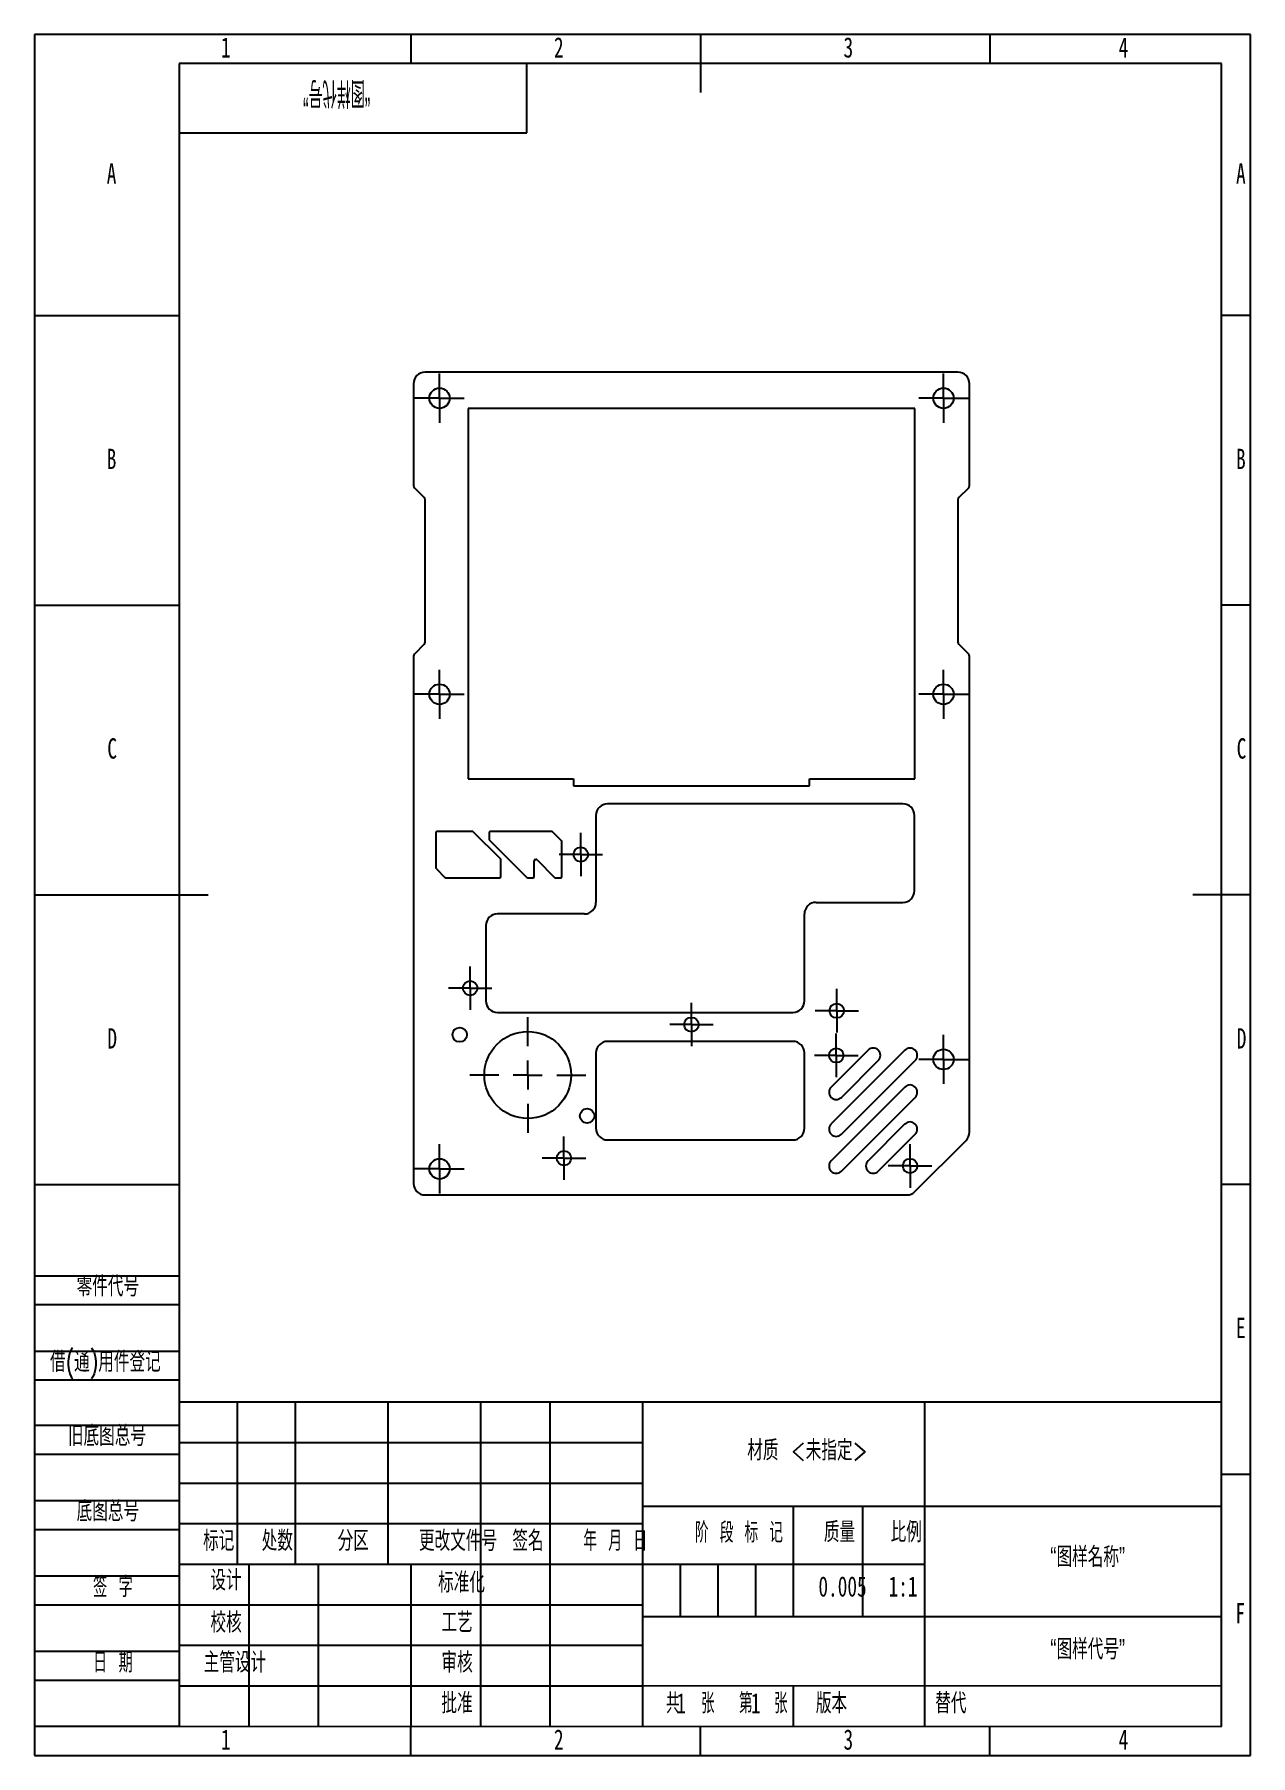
# Model space of a CAD drawing. Header units: millimetres. Extents: x 0 to 210, y 0 to 297.
import ezdxf

# ---------------------------------------------------------------- set-up
doc = ezdxf.new("R2010")
doc.units = ezdxf.units.MM
doc.layers.add('图框', color=7, linetype='Continuous')
doc.layers.add('尺寸', color=7, linetype='Continuous')
doc.styles.add('SLDTEXTSTYLE0', font='TXT', dxfattribs={"width": 0.7, "bigfont": 'bigfont'})
doc.styles.add('SLDTEXTSTYLE1', font='TXT', dxfattribs={"width": 0.62, "bigfont": 'bigfont'})
doc.styles.add('SLDTEXTSTYLE2', font='TXT', dxfattribs={"width": 0.614286, "bigfont": 'bigfont'})
doc.styles.add('SLDTEXTSTYLE3', font='TXT', dxfattribs={"width": 0.6, "bigfont": 'bigfont'})
doc.styles.add('SLDTEXTSTYLE4', font='TXT', dxfattribs={"width": 0.633333, "bigfont": 'bigfont'})
doc.styles.add('SLDTEXTSTYLE5', font='TXT', dxfattribs={"width": 0.7})
doc.styles.add('SLDTEXTSTYLE6', font='TXT', dxfattribs={"width": 0.49, "bigfont": 'bigfont'})

# ---------------------------------------------------------------- blocks, each defined once
blk = doc.blocks.new('SW_CENTERMARKSYMBOL_0')
at = {"layer": '尺寸', "color": 0}
for p, q in [((0, 2.5), (0, 3.75)), ((-2.5, 0), (-3.75, 0)), ((0, 0), (-2.5, 0)), ((0, 0), (0, 2.5)), ((0, 0), (0, -2.5)), ((0, 0), (2.5, 0)), ((2.5, 0), (3.75, 0)), ((0, -2.5), (0, -3.75))]:
    blk.add_line(p, q, dxfattribs=at)
blk = doc.blocks.new('SW_CENTERMARKSYMBOL_1')
at = {"layer": '尺寸', "color": 0}
for p, q in [((0, 2.5), (0, 3.75)), ((-2.5, 0), (-3.75, 0)), ((0, 0), (-2.5, 0)), ((0, 0), (0, 2.5)), ((0, 0), (0, -2.5)), ((0, 0), (2.5, 0)), ((2.5, 0), (3.75, 0)), ((0, -2.5), (0, -3.75))]:
    blk.add_line(p, q, dxfattribs=at)
blk = doc.blocks.new('SW_CENTERMARKSYMBOL_2')
at = {"layer": '尺寸', "color": 0}
for p, q in [((0, 2.5), (0, 3.75)), ((-2.5, 0), (-3.75, 0)), ((0, 0), (-2.5, 0)), ((0, 0), (0, 2.5)), ((0, 0), (0, -2.5)), ((0, 0), (2.5, 0)), ((2.5, 0), (3.75, 0)), ((0, -2.5), (0, -3.75))]:
    blk.add_line(p, q, dxfattribs=at)
blk = doc.blocks.new('SW_CENTERMARKSYMBOL_3')
at = {"layer": '尺寸', "color": 0}
for p, q in [((0, 2.5), (0, 3.75)), ((-2.5, 0), (-3.75, 0)), ((0, 0), (-2.5, 0)), ((0, 0), (0, 2.5)), ((0, 0), (0, -2.5)), ((0, 0), (2.5, 0)), ((2.5, 0), (3.75, 0)), ((0, -2.5), (0, -3.75))]:
    blk.add_line(p, q, dxfattribs=at)
blk = doc.blocks.new('SW_CENTERMARKSYMBOL_4')
at = {"layer": '尺寸', "color": 0}
for p, q in [((0, 2.5), (0, 3.75)), ((-2.5, 0), (-3.75, 0)), ((0, 0), (-2.5, 0)), ((0, 0), (0, 2.5)), ((0, 0), (0, -2.5)), ((0, 0), (2.5, 0)), ((2.5, 0), (3.75, 0)), ((0, -2.5), (0, -3.75))]:
    blk.add_line(p, q, dxfattribs=at)
blk = doc.blocks.new('SW_CENTERMARKSYMBOL_5')
at = {"layer": '尺寸', "color": 0}
for p, q in [((0, 5), (0, 10)), ((-5, 0), (-10, 0)), ((0, 0), (-2.5, 0)), ((0, 0), (0, 2.5)), ((0, 0), (0, -2.5)), ((0, 0), (2.5, 0)), ((5, 0), (10, 0)), ((0, -5), (0, -10))]:
    blk.add_line(p, q, dxfattribs=at)
blk = doc.blocks.new('SW_CENTERMARKSYMBOL_6')
at = {"layer": '尺寸', "color": 0}
for p, q in [((0, 2.5), (0, 3.75)), ((-2.5, 0), (-3.75, 0)), ((0, 0), (-2.5, 0)), ((0, 0), (0, 2.5)), ((0, 0), (0, -2.5)), ((0, 0), (2.5, 0)), ((2.5, 0), (3.75, 0)), ((0, -2.5), (0, -3.75))]:
    blk.add_line(p, q, dxfattribs=at)
blk = doc.blocks.new('SW_CENTERMARKSYMBOL_7')
at = {"layer": '尺寸', "color": 0}
for p, q in [((0, 2.5), (0, 3.75)), ((-2.5, 0), (-3.75, 0)), ((0, 0), (-2.5, 0)), ((0, 0), (0, 2.5)), ((0, 0), (0, -2.5)), ((0, 0), (2.5, 0)), ((2.5, 0), (3.75, 0)), ((0, -2.5), (0, -3.75))]:
    blk.add_line(p, q, dxfattribs=at)
blk = doc.blocks.new('SW_CENTERMARKSYMBOL_8')
at = {"layer": '尺寸', "color": 0}
for p, q in [((0, 2.5), (0, 4.25)), ((-2.5, 0), (-4.25, 0)), ((0, 0), (-2.5, 0)), ((0, 0), (0, 2.5)), ((0, 0), (0, -2.5)), ((0, 0), (2.5, 0)), ((2.5, 0), (4.25, 0)), ((0, -2.5), (0, -4.25))]:
    blk.add_line(p, q, dxfattribs=at)
blk = doc.blocks.new('SW_CENTERMARKSYMBOL_9')
at = {"layer": '尺寸', "color": 0}
for p, q in [((0, 2.5), (0, 4.25)), ((-2.5, 0), (-4.25, 0)), ((0, 0), (-2.5, 0)), ((0, 0), (0, 2.5)), ((0, 0), (0, -2.5)), ((0, 0), (2.5, 0)), ((2.5, 0), (4.25, 0)), ((0, -2.5), (0, -4.25))]:
    blk.add_line(p, q, dxfattribs=at)
blk = doc.blocks.new('SW_CENTERMARKSYMBOL_10')
at = {"layer": '尺寸', "color": 0}
for p, q in [((0, 2.5), (0, 4.25)), ((-2.5, 0), (-4.25, 0)), ((0, 0), (-2.5, 0)), ((0, 0), (0, 2.5)), ((0, 0), (0, -2.5)), ((0, 0), (2.5, 0)), ((2.5, 0), (4.25, 0)), ((0, -2.5), (0, -4.25))]:
    blk.add_line(p, q, dxfattribs=at)
blk = doc.blocks.new('SW_CENTERMARKSYMBOL_11')
at = {"layer": '尺寸', "color": 0}
for p, q in [((0, 2.5), (0, 4.25)), ((-2.5, 0), (-4.25, 0)), ((0, 0), (-2.5, 0)), ((0, 0), (0, 2.5)), ((0, 0), (0, -2.5)), ((0, 0), (2.5, 0)), ((2.5, 0), (4.25, 0)), ((0, -2.5), (0, -4.25))]:
    blk.add_line(p, q, dxfattribs=at)
blk = doc.blocks.new('SW_CENTERMARKSYMBOL_12')
at = {"layer": '尺寸', "color": 0}
for p, q in [((0, 2.5), (0, 4.25)), ((-2.5, 0), (-4.25, 0)), ((0, 0), (-2.5, 0)), ((0, 0), (0, 2.5)), ((0, 0), (0, -2.5)), ((0, 0), (2.5, 0)), ((2.5, 0), (4.25, 0)), ((0, -2.5), (0, -4.25))]:
    blk.add_line(p, q, dxfattribs=at)
blk = doc.blocks.new('SW_CENTERMARKSYMBOL_13')
at = {"layer": '尺寸', "color": 0}
for p, q in [((0, 2.5), (0, 4.25)), ((-2.5, 0), (-4.25, 0)), ((0, 0), (-2.5, 0)), ((0, 0), (0, 2.5)), ((0, 0), (0, -2.5)), ((0, 0), (2.5, 0)), ((2.5, 0), (4.25, 0)), ((0, -2.5), (0, -4.25))]:
    blk.add_line(p, q, dxfattribs=at)

msp = doc.modelspace()

# ---------------------------------------------------------------- linework, layer by layer
at = {"color": 7, "linetype": 'Continuous', "lineweight": 25}
for p, q in [((159.46, 238.72), (67.46, 238.72)), ((65.46, 236.72), (65.46, 219.13)), ((161.46, 219.13), (161.46, 236.72)), ((152.01, 232.42), (74.91, 232.42)), ((74.91, 232.42), (74.91, 168.52)), ((152.01, 168.52), (152.01, 232.42)), ((65.61, 218.77), (67.32, 217.07)), ((159.61, 217.07), (161.32, 218.77)), ((67.46, 192.13), (67.46, 216.71)), ((159.46, 216.71), (159.46, 192.13)), ((67.32, 191.77), (65.61, 190.07)), ((161.32, 190.07), (159.61, 191.77)), ((65.46, 189.71), (65.46, 98.72)), ((161.46, 107.55), (161.46, 189.71)), ((74.91, 168.52), (93.11, 168.52)), ((93.11, 168.52), (93.11, 167.32)), ((93.11, 167.32), (133.81, 167.32)), ((133.81, 167.32), (133.81, 168.52)), ((133.81, 168.52), (152.01, 168.52)), ((149.96, 164.22), (98.96, 164.22)), ((96.96, 162.22), (96.96, 147.22)), ((151.96, 149.22), (151.96, 162.22)), ((69.34, 159.27), (69.34, 153.16)), ((75.64, 159.47), (69.54, 159.47)), ((80.47, 154.72), (75.78, 159.41)), ((78.53, 159.27), (78.53, 158.11)), ((78.59, 157.97), (85.03, 151.53)), ((89.31, 159.47), (78.73, 159.47)), ((91.03, 157.83), (89.45, 159.41)), ((91.09, 151.67), (91.09, 157.69)), ((80.53, 151.67), (80.53, 154.58)), ((86.52, 154.6), (86.65, 154.6)), ((86.79, 154.54), (89.8, 151.53)), ((69.4, 153.02), (70.89, 151.53)), ((86.32, 151.67), (86.32, 154.4)), ((71.03, 151.47), (80.33, 151.47)), ((85.17, 151.47), (86.12, 151.47)), ((89.94, 151.47), (90.89, 151.47)), ((134.96, 147.22), (149.96, 147.22)), ((77.96, 143.22), (77.96, 130.22)), ((94.96, 145.22), (79.96, 145.22)), ((132.96, 130.22), (132.96, 145.22)), ((79.96, 128.22), (130.96, 128.22)), ((130.96, 123.22), (98.96, 123.22)), ((96.96, 121.22), (96.96, 108.22)), ((132.96, 108.22), (132.96, 121.22)), ((150.31, 121.7), (137.58, 108.97)), ((143.94, 121.7), (137.58, 115.33)), ((139.35, 107.2), (152.07, 119.93)), ((139.35, 113.56), (145.71, 119.93)), ((150.31, 115.33), (137.58, 102.6)), ((139.35, 100.84), (152.07, 113.56)), ((150.31, 108.97), (143.94, 102.6)), ((145.71, 100.84), (152.07, 107.2)), ((98.96, 106.22), (130.96, 106.22)), ((152.05, 97.31), (160.88, 106.14)), ((67.46, 96.72), (150.63, 96.72))]:
    msp.add_line(p, q, dxfattribs=at)
for centre, radius in [((69.96, 234.22), 1.75), ((156.96, 234.22), 1.75), ((69.96, 183.12), 1.75), ((156.96, 183.12), 1.75), ((94.34, 155.47), 1.25), ((75.24, 132.42), 1.25), ((138.54, 128.52), 1.25), ((73.44, 124.37), 1.25), ((85.19, 117.42), 7.5), ((113.44, 126.12), 1.25), ((138.46, 120.81), 1.25), ((156.96, 120.12), 1.75), ((95.44, 110.37), 1.25), ((91.44, 103.07), 1.25), ((69.96, 101.22), 1.75), ((151.19, 101.72), 1.25)]:
    msp.add_circle(centre, radius, dxfattribs=at)
for centre, radius, start, end in [((67.46, 236.72), 2, 90, 180), ((159.46, 236.72), 2, 0, 90), ((65.96, 219.13), 0.5, 180, 225), ((66.96, 216.71), 0.5, 0, 45), ((159.96, 216.71), 0.5, 135, 180), ((160.96, 219.13), 0.5, 315, 0), ((66.96, 192.13), 0.5, 315, 0), ((159.96, 192.13), 0.5, 180, 225), ((65.96, 189.71), 0.5, 135, 180), ((160.96, 189.71), 0.5, 0, 45), ((98.96, 162.22), 2, 90, 180), ((149.96, 162.22), 2, 0, 90), ((69.54, 159.27), 0.2, 90, 180), ((75.64, 159.27), 0.2, 45, 90), ((78.73, 159.27), 0.2, 90, 180), ((78.73, 158.11), 0.2, 180, 225), ((89.31, 159.27), 0.2, 45, 90), ((90.89, 157.69), 0.2, 0, 45), ((80.33, 154.58), 0.2, 0, 45), ((86.52, 154.4), 0.2, 90, 180), ((86.65, 154.4), 0.2, 45, 90), ((69.54, 153.16), 0.2, 180, 225), ((71.03, 151.67), 0.2, 225, 270), ((80.33, 151.67), 0.2, 270, 0), ((85.17, 151.67), 0.2, 225, 270), ((86.12, 151.67), 0.2, 270, 0), ((89.94, 151.67), 0.2, 225, 270), ((90.89, 151.67), 0.2, 270, 0), ((149.96, 149.22), 2, 270, 0), ((94.96, 147.22), 2, 270, 0), ((134.96, 145.22), 2, 90, 180), ((79.96, 143.22), 2, 90, 180), ((79.96, 130.22), 2, 180, 270), ((130.96, 130.22), 2, 270, 0), ((98.96, 121.22), 2, 90, 180), ((130.96, 121.22), 2, 0, 90), ((144.83, 120.81), 1.25, 315, 135), ((151.19, 120.81), 1.25, 315, 135), ((138.46, 114.45), 1.25, 135, 315), ((151.19, 114.45), 1.25, 315, 135), ((98.96, 108.22), 2, 180, 270), ((130.96, 108.22), 2, 270, 0), ((138.46, 108.08), 1.25, 135, 315), ((151.19, 108.08), 1.25, 315, 135), ((159.46, 107.55), 2, 315, 0), ((138.46, 101.72), 1.25, 135, 315), ((144.83, 101.72), 1.25, 135, 315), ((67.46, 98.72), 2, 180, 270), ((150.63, 98.72), 2, 270, 315)]:
    msp.add_arc(centre, radius, start, end, dxfattribs=at)
at = {"layer": '图框'}
for p, q in [((210, 297), (0, 297)), ((0, 297), (0, 0)), ((65, 297), (65, 292)), ((165, 297), (165, 292)), ((210, 0), (210, 297)), ((0, 248.5), (25, 248.5)), ((210, 248.5), (205, 248.5)), ((0, 198.5), (25, 198.5)), ((210, 198.5), (205, 198.5)), ((0, 98.5), (25, 98.5)), ((210, 98.5), (205, 98.5)), ((0, 82.79), (25, 82.79)), ((0, 77.79), (25, 77.79)), ((0, 69.79), (25, 69.79)), ((0, 64.79), (25, 64.79)), ((25.01, 61.02), (25, 5.02)), ((0, 57), (25, 57)), ((25, 54), (105, 54)), ((0, 52), (25, 52)), ((210, 48.5), (205, 48.5)), ((25, 47), (105, 47)), ((0, 44), (25, 44)), ((0, 39), (25, 39)), ((111.5, 33), (111.5, 24)), ((118, 33), (118, 24)), ((124.5, 33), (124.5, 24)), ((0, 31), (25, 31)), ((0, 26), (25, 26)), ((0, 18), (25, 18)), ((0, 13), (25, 13)), ((0, 5.03), (25, 5.02)), ((65, -0.03), (65, 4.97)), ((153.69, 5), (153.69, 4.99)), ((165, -0.03), (165, 4.98)), ((0, -0.03), (210, -0.03))]:
    msp.add_line(p, q, dxfattribs=at)
at = {"layer": '图框', "lineweight": 25}
for p, q in [((115, 297), (115, 287)), ((205, 292), (25, 292)), ((25, 292), (25, 5)), ((85, 280), (85, 292)), ((205, 4.97), (205, 292)), ((25, 280), (85, 280)), ((0, 148.5), (30, 148.5)), ((210, 148.5), (200, 148.5)), ((25, 61), (205, 61)), ((35, 61), (35, 33)), ((45, 61), (45, 33)), ((61, 61), (61, 33)), ((77, 61), (77, 5)), ((89, 61), (89, 5)), ((105, 61), (105, 5)), ((153.69, 60.99), (153.69, 5)), ((105, 43), (205, 43)), ((131, 43), (131, 24)), ((143, 43), (143, 24)), ((25, 40), (105, 40)), ((25, 33), (105, 33)), ((37, 33), (37, 5)), ((49, 33), (49, 5)), ((65, 32.97), (65, 4.97)), ((105.01, 32.99), (153.69, 32.99)), ((25, 26), (105, 26)), ((105, 24), (205, 24)), ((25, 19), (105, 19)), ((25, 12.02), (105, 12.02)), ((105, 12.02), (205, 12.05)), ((131, 12.03), (131, 4.99)), ((25, 5.02), (205, 4.97)), ((115, -0.03), (115, 5))]:
    msp.add_line(p, q, dxfattribs=at)

# ---------------------------------------------------------------- block references
at = {"layer": '尺寸'}
for name, p in [('SW_CENTERMARKSYMBOL_11', (69.96, 234.22)), ('SW_CENTERMARKSYMBOL_10', (156.96, 234.22)), ('SW_CENTERMARKSYMBOL_12', (69.96, 183.12)), ('SW_CENTERMARKSYMBOL_9', (156.96, 183.12)), ('SW_CENTERMARKSYMBOL_4', (94.34, 155.47)), ('SW_CENTERMARKSYMBOL_0', (75.24, 132.42)), ('SW_CENTERMARKSYMBOL_2', (138.54, 128.52)), ('SW_CENTERMARKSYMBOL_1', (113.44, 126.12)), ('SW_CENTERMARKSYMBOL_5', (85.19, 117.42)), ('SW_CENTERMARKSYMBOL_6', (138.46, 120.81)), ('SW_CENTERMARKSYMBOL_8', (156.96, 120.12)), ('SW_CENTERMARKSYMBOL_13', (69.96, 101.22)), ('SW_CENTERMARKSYMBOL_3', (91.44, 103.07)), ('SW_CENTERMARKSYMBOL_7', (151.19, 101.72))]:
    msp.add_blockref(name, p, dxfattribs=at)

# ---------------------------------------------------------------- texts
at = {"layer": '图框', "insert": (52.19, 284.61), "char_height": 4.5, "attachment_point": 2, "rotation": 180, "style": 'SLDTEXTSTYLE6'}
msp.add_mtext('“图样代号”', dxfattribs=at)
at = {"layer": '图框', "char_height": 3.5}
for s, insert, attachment_point, style in [('A', (13.32, 274.74), 2, 'SLDTEXTSTYLE5'), ('A', (208.32, 274.74), 2, 'SLDTEXTSTYLE5'), ('B', (13.32, 225.49), 2, 'SLDTEXTSTYLE5'), ('B', (208.32, 225.49), 2, 'SLDTEXTSTYLE5'), ('C', (13.43, 175.53), 2, 'SLDTEXTSTYLE5'), ('C', (208.43, 175.53), 2, 'SLDTEXTSTYLE5'), ('D', (13.43, 125.49), 2, 'SLDTEXTSTYLE5'), ('D', (208.43, 125.49), 2, 'SLDTEXTSTYLE5'), ('零件代号', (7.29, 82.7), 1, 'SLDTEXTSTYLE0'), ('E', (208.32, 75.53), 2, 'SLDTEXTSTYLE5'), ('借(通)用件登记', (2.7, 69.68), 1, 'SLDTEXTSTYLE0'), ('旧底图总号', (5.79, 56.91), 1, 'SLDTEXTSTYLE0'), ('底图总号', (7.29, 43.89), 1, 'SLDTEXTSTYLE0'), ('标记', (31.82, 38.79), 2, 'SLDTEXTSTYLE0'), ('处数', (41.94, 38.79), 2, 'SLDTEXTSTYLE0'), ('分区', (55.05, 38.79), 2, 'SLDTEXTSTYLE0'), ('更改文件号', (73.13, 38.79), 2, 'SLDTEXTSTYLE0'), ('签名', (85.22, 38.79), 2, 'SLDTEXTSTYLE0'), ('年 月 日', (100.29, 38.79), 2, 'SLDTEXTSTYLE1'), ('阶 段 标 记', (121.65, 40.22), 2, 'SLDTEXTSTYLE2'), ('质量', (139.01, 40.29), 2, 'SLDTEXTSTYLE0'), ('比例', (150.54, 40.29), 2, 'SLDTEXTSTYLE0'), ('签 字', (13.55, 30.81), 2, 'SLDTEXTSTYLE4'), ('设计', (33.09, 31.97), 2, 'SLDTEXTSTYLE0'), ('标准化', (73.75, 31.59), 2, 'SLDTEXTSTYLE0'), ('0.005', (139.54, 30.91), 2, 'SLDTEXTSTYLE5'), ('1:1', (149.99, 30.91), 2, 'SLDTEXTSTYLE5'), ('校核', (33.09, 24.7), 2, 'SLDTEXTSTYLE0'), ('工艺', (72.98, 24.7), 2, 'SLDTEXTSTYLE0'), ('F', (208.22, 26.28), 2, 'SLDTEXTSTYLE5'), ('日 期', (13.55, 17.79), 2, 'SLDTEXTSTYLE4'), ('主管设计', (34.62, 17.79), 2, 'SLDTEXTSTYLE0'), ('审核', (72.98, 17.8), 2, 'SLDTEXTSTYLE0'), ('批准', (72.98, 10.78), 2, 'SLDTEXTSTYLE0'), ('共  张', (113.25, 10.75), 2, 'SLDTEXTSTYLE3'), ('1', (110.85, 10.75), 1, 'SLDTEXTSTYLE5'), ('第  张', (125.86, 10.75), 2, 'SLDTEXTSTYLE3'), ('1', (123.72, 10.75), 1, 'SLDTEXTSTYLE5'), ('版本', (137.63, 10.75), 2, 'SLDTEXTSTYLE0'), ('替代', (155.55, 10.75), 1, 'SLDTEXTSTYLE0'), ('1', (33.04, 4.49), 2, 'SLDTEXTSTYLE5'), ('2', (90.54, 4.49), 2, 'SLDTEXTSTYLE5'), ('3', (140.54, 4.49), 2, 'SLDTEXTSTYLE5'), ('4', (188.04, 4.49), 2, 'SLDTEXTSTYLE5')]:
    msp.add_mtext(s, dxfattribs=dict(at, insert=insert, attachment_point=attachment_point, style=style))
at = {"layer": '尺寸', "char_height": 3.5, "attachment_point": 2}
for s, insert, style in [('1', (33.04, 296.51), 'SLDTEXTSTYLE5'), ('2', (90.54, 296.51), 'SLDTEXTSTYLE5'), ('3', (140.54, 296.51), 'SLDTEXTSTYLE5'), ('4', (188.04, 296.51), 'SLDTEXTSTYLE5'), ('材质 <未指定>', (133.44, 54.4), 'SLDTEXTSTYLE0'), ('“图样名称”', (181.88, 35.99), 'SLDTEXTSTYLE0'), ('“图样代号”', (181.88, 20.08), 'SLDTEXTSTYLE0')]:
    msp.add_mtext(s, dxfattribs=dict(at, insert=insert, style=style))

doc.saveas('drawing.dxf')
